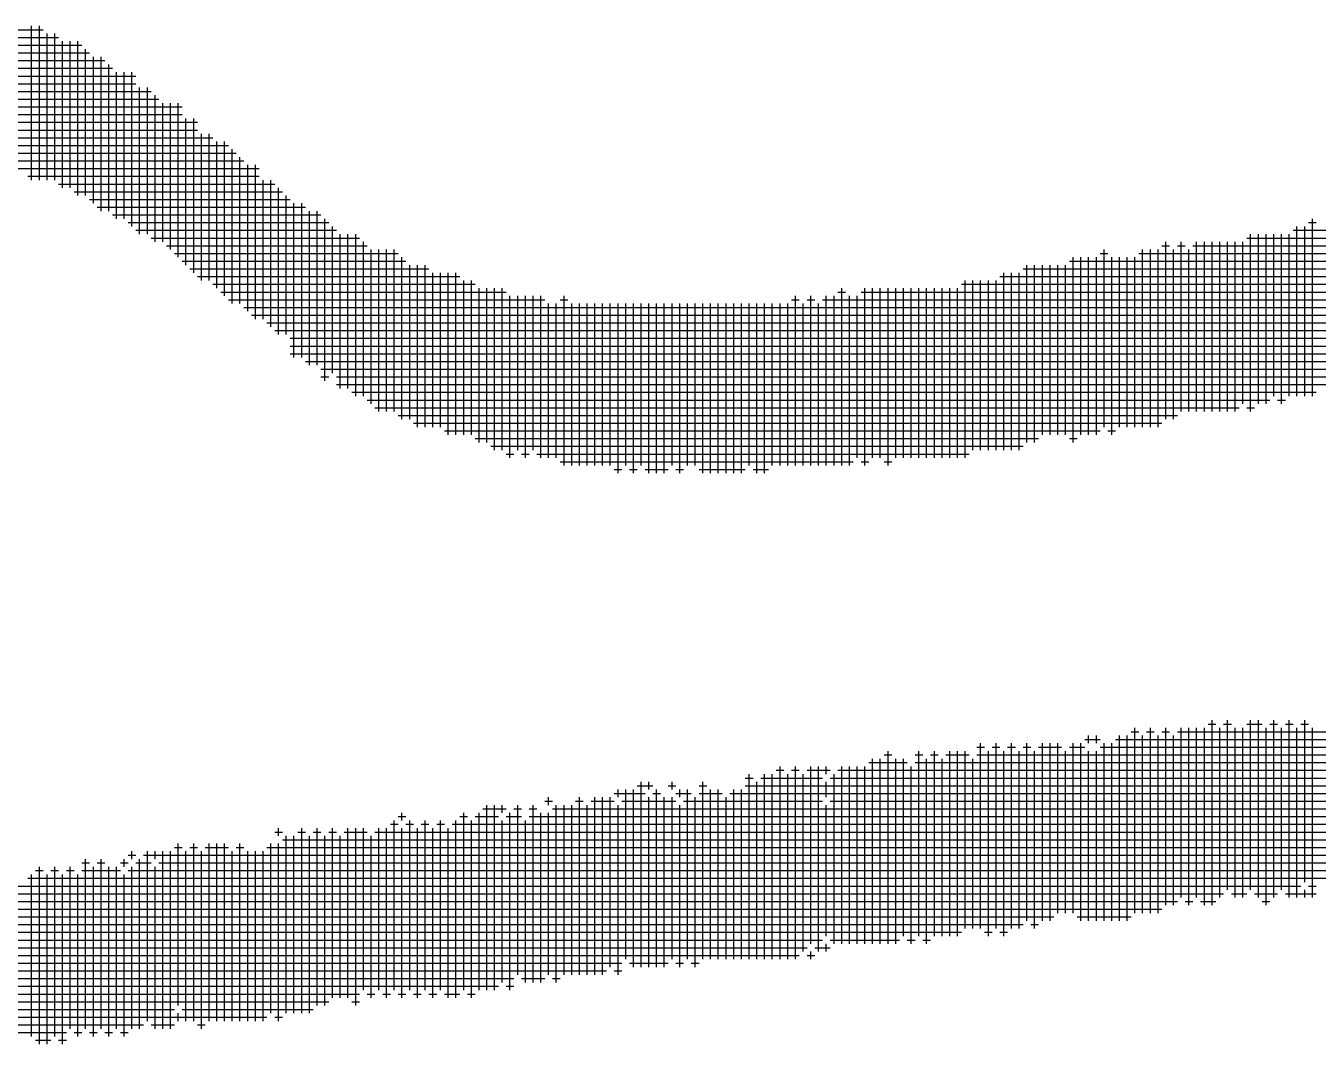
# Model space of a CAD drawing. Header units: feet. Extents: x 0 to 84100, y 0 to 59400.
# Drawn here: x 53546.1 to 53704.4, y 2838.8 to 2963.6 of the extents above; entities that cross this region are included whole.
import ezdxf

# ---------------------------------------------------------------- set-up
doc = ezdxf.new("R2010")
doc.units = ezdxf.units.FT
doc.header["$LTSCALE"] = 550
doc.header["$MEASUREMENT"] = 0
doc.layers.add('CX-MISC', color=2, linetype='CONTINUOUS')

# ---------------------------------------------------------------- blocks, each defined once
blk = doc.blocks.new('CXGLOGO-싸인3')
at = {"layer": 'CX-MISC'}
for p, q in [((350.357, 148.477, 1090.783), (365.477, 148.477, 1090.783)), ((352.037, 148.897, 1090.783), (364.637, 148.897, 1090.783)), ((364.007, 140.707, 1090.783), (364.007, 149.107, 1090.783)), ((364.427, 140.707, 1090.783), (364.427, 149.107, 1090.783)), ((364.847, 140.707, 1090.783), (364.847, 148.687, 1090.783)), ((365.267, 140.707, 1090.783), (365.267, 148.687, 1090.783)), ((349.517, 148.057, 1090.783), (366.737, 148.057, 1090.783)), ((365.687, 140.287, 1090.783), (365.687, 148.267, 1090.783)), ((366.107, 140.287, 1090.783), (366.107, 148.267, 1090.783)), ((366.527, 139.867, 1090.783), (366.527, 148.267, 1090.783)), ((366.947, 139.867, 1090.783), (366.947, 147.847, 1090.783)), ((347.417, 147.217, 1090.783), (367.997, 147.217, 1090.783)), ((348.257, 147.637, 1090.783), (367.157, 147.637, 1090.783)), ((367.367, 139.447, 1090.783), (367.367, 147.427, 1090.783)), ((367.787, 139.027, 1090.783), (367.787, 147.427, 1090.783)), ((345.737, 146.377, 1090.783), (369.677, 146.377, 1090.783)), ((346.997, 146.797, 1090.783), (368.417, 146.797, 1090.783)), ((368.207, 139.027, 1090.783), (368.207, 147.007, 1090.783)), ((368.627, 138.607, 1090.783), (368.627, 146.587, 1090.783)), ((369.047, 138.607, 1090.783), (369.047, 146.587, 1090.783)), ((369.467, 138.187, 1090.783), (369.467, 146.587, 1090.783)), ((345.317, 145.957, 1090.783), (369.677, 145.957, 1090.783)), ((369.887, 137.767, 1090.783), (369.887, 145.747, 1090.783)), ((370.307, 137.767, 1090.783), (370.307, 145.747, 1090.783)), ((344.057, 145.117, 1090.783), (370.937, 145.117, 1090.783)), ((344.897, 145.537, 1090.783), (370.517, 145.537, 1090.783)), ((370.727, 137.347, 1090.783), (370.727, 145.327, 1090.783)), ((342.377, 144.277, 1090.783), (372.197, 144.277, 1090.783)), ((343.217, 144.697, 1090.783), (372.197, 144.697, 1090.783)), ((371.147, 137.347, 1090.783), (371.147, 144.907, 1090.783)), ((371.567, 136.927, 1090.783), (371.567, 144.907, 1090.783)), ((371.987, 136.507, 1090.783), (371.987, 144.907, 1090.783)), ((341.537, 143.857, 1090.783), (373.037, 143.857, 1090.783)), ((372.407, 136.087, 1090.783), (372.407, 144.067, 1090.783)), ((372.827, 135.667, 1090.783), (372.827, 144.067, 1090.783)), ((339.437, 143.017, 1090.783), (373.877, 143.017, 1090.783)), ((340.277, 143.437, 1090.783), (373.037, 143.437, 1090.783)), ((373.247, 135.247, 1090.783), (373.247, 143.227, 1090.783)), ((373.667, 135.247, 1090.783), (373.667, 143.227, 1090.783)), ((338.177, 142.177, 1090.783), (375.137, 142.177, 1090.783)), ((339.017, 142.597, 1090.783), (374.717, 142.597, 1090.783)), ((374.087, 134.827, 1090.783), (374.087, 142.807, 1090.783)), ((374.507, 134.407, 1090.783), (374.507, 142.807, 1090.783)), ((374.927, 133.987, 1090.783), (374.927, 142.387, 1090.783)), ((337.337, 141.757, 1090.783), (375.557, 141.757, 1090.783)), ((375.347, 133.987, 1090.783), (375.347, 141.967, 1090.783)), ((375.767, 133.567, 1090.783), (375.767, 141.547, 1090.783)), ((376.187, 133.147, 1090.783), (376.187, 141.547, 1090.783)), ((362.957, 141.337, 1090.783), (376.397, 141.337, 1090.783)), ((363.797, 140.917, 1090.783), (376.397, 140.917, 1090.783)), ((376.607, 133.147, 1090.783), (376.607, 140.707, 1090.783)), ((377.027, 132.727, 1090.783), (377.027, 140.707, 1090.783)), ((365.477, 140.497, 1090.783), (377.237, 140.497, 1090.783)), ((366.317, 140.077, 1090.783), (377.657, 140.077, 1090.783)), ((377.447, 132.307, 1090.783), (377.447, 140.287, 1090.783)), ((367.157, 139.657, 1090.783), (378.077, 139.657, 1090.783)), ((377.867, 132.307, 1090.783), (377.867, 139.867, 1090.783)), ((378.287, 131.047, 1090.783), (378.287, 139.447, 1090.783)), ((378.707, 131.047, 1090.783), (378.707, 139.447, 1090.783)), ((367.577, 139.237, 1090.783), (378.917, 139.237, 1090.783)), ((368.417, 138.817, 1090.783), (379.757, 138.817, 1090.783)), ((379.127, 130.627, 1090.783), (379.127, 139.027, 1090.783)), ((379.547, 130.627, 1090.783), (379.547, 139.027, 1090.783)), ((379.967, 129.787, 1090.783), (379.967, 138.607, 1090.783)), ((433.727, 128.947, 1090.783), (433.727, 138.607, 1090.783)), ((369.257, 138.397, 1090.783), (380.177, 138.397, 1090.783)), ((369.677, 137.977, 1090.783), (380.597, 137.977, 1090.783)), ((380.387, 130.207, 1090.783), (380.387, 138.187, 1090.783)), ((432.677, 137.977, 1090.783), (475.937, 137.977, 1090.783)), ((432.887, 128.947, 1090.783), (432.887, 138.187, 1090.783)), ((433.307, 128.947, 1090.783), (433.307, 138.187, 1090.783)), ((433.517, 138.397, 1090.783), (433.937, 138.397, 1090.783)), ((370.517, 137.557, 1090.783), (381.857, 137.557, 1090.783)), ((380.807, 129.367, 1090.783), (380.807, 137.767, 1090.783)), ((381.227, 129.367, 1090.783), (381.227, 137.767, 1090.783)), ((381.647, 128.947, 1090.783), (381.647, 137.767, 1090.783)), ((382.067, 128.947, 1090.783), (382.067, 137.347, 1090.783)), ((425.747, 127.687, 1090.783), (425.747, 137.347, 1090.783)), ((426.587, 128.107, 1090.783), (426.587, 137.347, 1090.783)), ((427.427, 128.107, 1090.783), (427.427, 137.347, 1090.783)), ((427.847, 128.107, 1090.783), (427.847, 137.347, 1090.783)), ((428.267, 128.107, 1090.783), (428.267, 137.347, 1090.783)), ((428.687, 128.107, 1090.783), (428.687, 137.347, 1090.783)), ((429.107, 128.107, 1090.783), (429.107, 137.347, 1090.783)), ((429.527, 128.107, 1090.783), (429.527, 137.347, 1090.783)), ((429.947, 128.527, 1090.783), (429.947, 137.347, 1090.783)), ((430.157, 137.557, 1090.783), (474.257, 137.557, 1090.783)), ((430.367, 128.107, 1090.783), (430.367, 137.767, 1090.783)), ((430.787, 128.527, 1090.783), (430.787, 137.767, 1090.783)), ((431.207, 128.527, 1090.783), (431.207, 137.767, 1090.783)), ((431.627, 128.947, 1090.783), (431.627, 137.767, 1090.783)), ((432.047, 128.527, 1090.783), (432.047, 137.767, 1090.783)), ((432.467, 128.947, 1090.783), (432.467, 137.767, 1090.783)), ((371.357, 137.137, 1090.783), (382.277, 137.137, 1090.783)), ((371.777, 136.717, 1090.783), (383.957, 136.717, 1090.783)), ((382.487, 128.527, 1090.783), (382.487, 136.927, 1090.783)), ((382.907, 128.107, 1090.783), (382.907, 136.927, 1090.783)), ((383.327, 128.107, 1090.783), (383.327, 136.927, 1090.783)), ((383.747, 128.107, 1090.783), (383.747, 136.927, 1090.783)), ((384.167, 127.687, 1090.783), (384.167, 136.507, 1090.783)), ((420.707, 126.427, 1090.783), (420.707, 136.507, 1090.783)), ((421.127, 126.847, 1090.783), (421.127, 136.507, 1090.783)), ((421.547, 126.847, 1090.783), (421.547, 136.507, 1090.783)), ((421.967, 126.847, 1090.783), (421.967, 136.507, 1090.783)), ((422.177, 136.717, 1090.783), (422.597, 136.717, 1090.783)), ((422.387, 127.267, 1090.783), (422.387, 136.927, 1090.783)), ((422.807, 126.847, 1090.783), (422.807, 136.507, 1090.783)), ((423.227, 127.267, 1090.783), (423.227, 136.507, 1090.783)), ((423.647, 127.267, 1090.783), (423.647, 136.507, 1090.783)), ((424.067, 127.267, 1090.783), (424.067, 136.507, 1090.783)), ((424.277, 136.717, 1090.783), (471.737, 136.717, 1090.783)), ((424.487, 127.267, 1090.783), (424.487, 136.927, 1090.783)), ((424.907, 127.267, 1090.783), (424.907, 136.927, 1090.783)), ((425.327, 127.267, 1090.783), (425.327, 136.927, 1090.783)), ((425.537, 137.137, 1090.783), (425.957, 137.137, 1090.783)), ((426.167, 127.687, 1090.783), (426.167, 136.927, 1090.783)), ((426.377, 137.137, 1090.783), (426.797, 137.137, 1090.783)), ((427.007, 128.107, 1090.783), (427.007, 136.927, 1090.783)), ((427.217, 137.137, 1090.783), (472.577, 137.137, 1090.783)), ((372.197, 136.297, 1090.783), (384.377, 136.297, 1090.783)), ((372.617, 135.877, 1090.783), (385.637, 135.877, 1090.783)), ((384.587, 127.687, 1090.783), (384.587, 136.087, 1090.783)), ((385.007, 127.267, 1090.783), (385.007, 136.087, 1090.783)), ((385.427, 127.267, 1090.783), (385.427, 136.087, 1090.783)), ((417.977, 135.877, 1090.783), (466.277, 135.877, 1090.783)), ((418.187, 126.427, 1090.783), (418.187, 136.087, 1090.783)), ((418.607, 126.427, 1090.783), (418.607, 136.087, 1090.783)), ((419.027, 126.847, 1090.783), (419.027, 136.087, 1090.783)), ((419.447, 126.847, 1090.783), (419.447, 136.087, 1090.783)), ((419.867, 126.847, 1090.783), (419.867, 136.087, 1090.783)), ((420.287, 126.847, 1090.783), (420.287, 136.087, 1090.783)), ((420.497, 136.297, 1090.783), (466.697, 136.297, 1090.783)), ((373.037, 135.457, 1090.783), (387.317, 135.457, 1090.783)), ((385.847, 127.267, 1090.783), (385.847, 135.667, 1090.783)), ((386.267, 127.267, 1090.783), (386.267, 135.667, 1090.783)), ((386.687, 126.847, 1090.783), (386.687, 135.667, 1090.783)), ((387.107, 126.847, 1090.783), (387.107, 135.667, 1090.783)), ((387.527, 126.847, 1090.783), (387.527, 135.247, 1090.783)), ((387.947, 126.847, 1090.783), (387.947, 135.247, 1090.783)), ((414.827, 125.587, 1090.783), (414.827, 135.247, 1090.783)), ((415.247, 126.007, 1090.783), (415.247, 135.247, 1090.783)), ((415.667, 126.007, 1090.783), (415.667, 135.247, 1090.783)), ((416.087, 126.007, 1090.783), (416.087, 135.247, 1090.783)), ((416.507, 126.007, 1090.783), (416.507, 135.247, 1090.783)), ((416.717, 135.457, 1090.783), (462.917, 135.457, 1090.783)), ((416.927, 126.007, 1090.783), (416.927, 135.667, 1090.783)), ((417.347, 126.007, 1090.783), (417.347, 135.667, 1090.783)), ((417.767, 126.007, 1090.783), (417.767, 135.667, 1090.783)), ((373.877, 135.037, 1090.783), (388.157, 135.037, 1090.783)), ((374.297, 134.617, 1090.783), (389.837, 134.617, 1090.783)), ((388.367, 126.427, 1090.783), (388.367, 134.827, 1090.783)), ((388.787, 126.427, 1090.783), (388.787, 134.827, 1090.783)), ((389.207, 126.007, 1090.783), (389.207, 134.827, 1090.783)), ((389.627, 126.007, 1090.783), (389.627, 134.827, 1090.783)), ((390.047, 125.587, 1090.783), (390.047, 134.407, 1090.783)), ((390.467, 126.007, 1090.783), (390.467, 134.407, 1090.783)), ((390.887, 125.587, 1090.783), (390.887, 134.407, 1090.783)), ((391.307, 126.007, 1090.783), (391.307, 134.407, 1090.783)), ((391.727, 125.587, 1090.783), (391.727, 134.407, 1090.783)), ((392.987, 125.167, 1090.783), (392.987, 134.407, 1090.783)), ((405.587, 125.167, 1090.783), (405.587, 134.407, 1090.783)), ((406.427, 125.167, 1090.783), (406.427, 134.407, 1090.783)), ((407.267, 125.167, 1090.783), (407.267, 134.407, 1090.783)), ((407.687, 125.167, 1090.783), (407.687, 134.407, 1090.783)), ((407.897, 134.617, 1090.783), (408.317, 134.617, 1090.783)), ((408.107, 125.167, 1090.783), (408.107, 134.827, 1090.783)), ((408.527, 125.167, 1090.783), (408.527, 134.407, 1090.783)), ((408.947, 125.587, 1090.783), (408.947, 134.407, 1090.783)), ((409.157, 134.617, 1090.783), (461.657, 134.617, 1090.783)), ((409.367, 125.167, 1090.783), (409.367, 134.827, 1090.783)), ((409.787, 125.587, 1090.783), (409.787, 134.827, 1090.783)), ((410.207, 125.587, 1090.783), (410.207, 134.827, 1090.783)), ((410.627, 125.167, 1090.783), (410.627, 134.827, 1090.783)), ((411.047, 125.587, 1090.783), (411.047, 134.827, 1090.783)), ((411.467, 125.587, 1090.783), (411.467, 134.827, 1090.783)), ((411.887, 125.587, 1090.783), (411.887, 134.827, 1090.783)), ((412.307, 125.587, 1090.783), (412.307, 134.827, 1090.783)), ((412.727, 125.587, 1090.783), (412.727, 134.827, 1090.783)), ((413.147, 125.587, 1090.783), (413.147, 134.827, 1090.783)), ((413.567, 125.587, 1090.783), (413.567, 134.827, 1090.783)), ((413.987, 125.587, 1090.783), (413.987, 134.827, 1090.783)), ((414.407, 125.587, 1090.783), (414.407, 134.827, 1090.783)), ((414.617, 135.037, 1090.783), (462.497, 135.037, 1090.783)), ((374.717, 134.197, 1090.783), (391.937, 134.197, 1090.783)), ((375.557, 133.777, 1090.783), (458.297, 133.777, 1090.783)), ((392.147, 125.587, 1090.783), (392.147, 133.987, 1090.783)), ((392.567, 125.587, 1090.783), (392.567, 133.987, 1090.783)), ((392.777, 134.197, 1090.783), (393.197, 134.197, 1090.783)), ((393.407, 125.167, 1090.783), (393.407, 133.987, 1090.783)), ((393.827, 125.167, 1090.783), (393.827, 133.987, 1090.783)), ((394.247, 125.167, 1090.783), (394.247, 133.987, 1090.783)), ((394.667, 125.167, 1090.783), (394.667, 133.987, 1090.783)), ((395.087, 125.167, 1090.783), (395.087, 133.987, 1090.783)), ((395.507, 125.167, 1090.783), (395.507, 133.987, 1090.783)), ((395.927, 124.747, 1090.783), (395.927, 133.987, 1090.783)), ((396.347, 125.167, 1090.783), (396.347, 133.987, 1090.783)), ((396.767, 124.747, 1090.783), (396.767, 133.987, 1090.783)), ((397.187, 125.167, 1090.783), (397.187, 133.987, 1090.783)), ((397.607, 124.747, 1090.783), (397.607, 133.987, 1090.783)), ((398.027, 124.747, 1090.783), (398.027, 133.987, 1090.783)), ((398.447, 124.747, 1090.783), (398.447, 133.987, 1090.783)), ((398.867, 125.167, 1090.783), (398.867, 133.987, 1090.783)), ((399.287, 124.747, 1090.783), (399.287, 133.987, 1090.783)), ((399.707, 125.167, 1090.783), (399.707, 133.987, 1090.783)), ((400.127, 125.167, 1090.783), (400.127, 133.987, 1090.783)), ((400.547, 124.747, 1090.783), (400.547, 133.987, 1090.783)), ((400.967, 124.747, 1090.783), (400.967, 133.987, 1090.783)), ((401.387, 124.747, 1090.783), (401.387, 133.987, 1090.783)), ((401.807, 124.747, 1090.783), (401.807, 133.987, 1090.783)), ((402.227, 124.747, 1090.783), (402.227, 133.987, 1090.783)), ((402.647, 124.747, 1090.783), (402.647, 133.987, 1090.783)), ((403.067, 125.167, 1090.783), (403.067, 133.987, 1090.783)), ((403.487, 124.747, 1090.783), (403.487, 133.987, 1090.783)), ((403.907, 124.747, 1090.783), (403.907, 133.987, 1090.783)), ((404.327, 125.167, 1090.783), (404.327, 133.987, 1090.783)), ((404.747, 125.167, 1090.783), (404.747, 133.987, 1090.783)), ((405.167, 125.167, 1090.783), (405.167, 133.987, 1090.783)), ((405.377, 134.197, 1090.783), (405.797, 134.197, 1090.783)), ((406.007, 125.167, 1090.783), (406.007, 133.987, 1090.783)), ((406.217, 134.197, 1090.783), (406.637, 134.197, 1090.783)), ((406.847, 125.167, 1090.783), (406.847, 133.987, 1090.783)), ((407.057, 134.197, 1090.783), (460.397, 134.197, 1090.783)), ((375.977, 133.357, 1090.783), (456.197, 133.357, 1090.783)), ((376.817, 132.937, 1090.783), (454.097, 132.937, 1090.783)), ((377.237, 132.517, 1090.783), (451.577, 132.517, 1090.783)), ((378.077, 132.097, 1090.783), (449.897, 132.097, 1090.783)), ((378.077, 131.677, 1090.783), (448.217, 131.677, 1090.783)), ((378.077, 131.257, 1090.783), (445.697, 131.257, 1090.783)), ((378.917, 130.837, 1090.783), (444.437, 130.837, 1090.783)), ((379.757, 130.417, 1090.783), (441.917, 130.417, 1090.783)), ((379.757, 129.997, 1090.783), (380.177, 129.997, 1090.783)), ((380.597, 129.997, 1090.783), (438.557, 129.997, 1090.783)), ((380.597, 129.577, 1090.783), (436.037, 129.577, 1090.783)), ((381.437, 129.157, 1090.783), (433.937, 129.157, 1090.783)), ((382.277, 128.737, 1090.783), (431.417, 128.737, 1090.783)), ((382.697, 128.317, 1090.783), (429.737, 128.317, 1090.783)), ((430.157, 128.317, 1090.783), (430.577, 128.317, 1090.783)), ((431.837, 128.737, 1090.783), (432.257, 128.737, 1090.783)), ((383.957, 127.897, 1090.783), (426.377, 127.897, 1090.783)), ((384.797, 127.477, 1090.783), (425.537, 127.477, 1090.783)), ((386.477, 127.057, 1090.783), (422.177, 127.057, 1090.783)), ((388.157, 126.637, 1090.783), (418.817, 126.637, 1090.783)), ((420.497, 126.637, 1090.783), (420.917, 126.637, 1090.783)), ((422.597, 127.057, 1090.783), (423.017, 127.057, 1090.783)), ((388.997, 126.217, 1090.783), (417.977, 126.217, 1090.783)), ((389.837, 125.797, 1090.783), (390.257, 125.797, 1090.783)), ((390.677, 125.797, 1090.783), (391.097, 125.797, 1090.783)), ((391.517, 125.797, 1090.783), (415.037, 125.797, 1090.783)), ((392.777, 125.377, 1090.783), (408.737, 125.377, 1090.783)), ((409.157, 125.377, 1090.783), (409.577, 125.377, 1090.783)), ((410.417, 125.377, 1090.783), (410.837, 125.377, 1090.783)), ((395.717, 124.957, 1090.783), (396.137, 124.957, 1090.783)), ((396.557, 124.957, 1090.783), (396.977, 124.957, 1090.783)), ((397.397, 124.957, 1090.783), (398.657, 124.957, 1090.783)), ((399.077, 124.957, 1090.783), (399.497, 124.957, 1090.783)), ((400.337, 124.957, 1090.783), (402.857, 124.957, 1090.783)), ((403.277, 124.957, 1090.783), (404.117, 124.957, 1090.783)), ((428.267, 101.227, 1090.783), (428.267, 111.307, 1090.783)), ((429.107, 102.067, 1090.783), (429.107, 111.307, 1090.783)), ((430.367, 102.067, 1090.783), (430.367, 111.307, 1090.783)), ((430.787, 101.647, 1090.783), (430.787, 111.307, 1090.783)), ((431.627, 101.647, 1090.783), (431.627, 111.307, 1090.783)), ((432.467, 101.647, 1090.783), (432.467, 111.307, 1090.783)), ((433.307, 102.487, 1090.783), (433.307, 111.307, 1090.783)), ((421.547, 110.047, 1090.783), (421.547, 110.467, 1090.783)), ((421.967, 110.047, 1090.783), (421.967, 110.467, 1090.783)), ((423.227, 100.387, 1090.783), (423.227, 110.467, 1090.783)), ((423.647, 100.387, 1090.783), (423.647, 110.467, 1090.783)), ((423.857, 110.677, 1090.783), (424.277, 110.677, 1090.783)), ((424.067, 100.807, 1090.783), (424.067, 110.887, 1090.783)), ((424.487, 100.807, 1090.783), (424.487, 110.467, 1090.783)), ((424.697, 110.677, 1090.783), (425.117, 110.677, 1090.783)), ((424.907, 100.807, 1090.783), (424.907, 110.887, 1090.783)), ((425.327, 100.807, 1090.783), (425.327, 110.467, 1090.783)), ((425.537, 110.677, 1090.783), (425.957, 110.677, 1090.783)), ((425.747, 101.227, 1090.783), (425.747, 110.887, 1090.783)), ((426.167, 101.227, 1090.783), (426.167, 110.467, 1090.783)), ((426.377, 110.677, 1090.783), (541.037, 110.677, 1090.783)), ((426.587, 101.647, 1090.783), (426.587, 110.887, 1090.783)), ((427.007, 101.227, 1090.783), (427.007, 110.887, 1090.783)), ((427.427, 101.647, 1090.783), (427.427, 110.887, 1090.783)), ((427.847, 101.227, 1090.783), (427.847, 110.887, 1090.783)), ((428.057, 111.097, 1090.783), (428.477, 111.097, 1090.783)), ((428.687, 101.647, 1090.783), (428.687, 110.887, 1090.783)), ((428.897, 111.097, 1090.783), (429.317, 111.097, 1090.783)), ((429.527, 101.647, 1090.783), (429.527, 110.887, 1090.783)), ((429.947, 101.647, 1090.783), (429.947, 110.887, 1090.783)), ((430.157, 111.097, 1090.783), (430.997, 111.097, 1090.783)), ((431.207, 101.227, 1090.783), (431.207, 110.887, 1090.783)), ((431.417, 111.097, 1090.783), (431.837, 111.097, 1090.783)), ((432.047, 102.067, 1090.783), (432.047, 110.887, 1090.783)), ((432.257, 111.097, 1090.783), (432.677, 111.097, 1090.783)), ((432.887, 101.647, 1090.783), (432.887, 110.887, 1090.783)), ((433.097, 111.097, 1090.783), (433.517, 111.097, 1090.783)), ((433.727, 101.647, 1090.783), (433.727, 110.887, 1090.783)), ((415.457, 109.837, 1090.783), (415.877, 109.837, 1090.783)), ((415.667, 99.967, 1090.783), (415.667, 110.047, 1090.783)), ((416.297, 109.837, 1090.783), (416.717, 109.837, 1090.783)), ((416.507, 99.967, 1090.783), (416.507, 110.047, 1090.783)), ((417.137, 109.837, 1090.783), (417.557, 109.837, 1090.783)), ((417.347, 99.967, 1090.783), (417.347, 110.047, 1090.783)), ((417.977, 109.837, 1090.783), (418.397, 109.837, 1090.783)), ((418.187, 100.387, 1090.783), (418.187, 110.047, 1090.783)), ((418.817, 109.837, 1090.783), (420.077, 109.837, 1090.783)), ((419.027, 100.387, 1090.783), (419.027, 110.047, 1090.783)), ((419.447, 100.387, 1090.783), (419.447, 110.047, 1090.783)), ((419.867, 100.807, 1090.783), (419.867, 110.047, 1090.783)), ((420.497, 109.837, 1090.783), (421.337, 109.837, 1090.783)), ((420.707, 100.807, 1090.783), (420.707, 110.047, 1090.783)), ((421.127, 100.387, 1090.783), (421.127, 110.047, 1090.783)), ((421.337, 110.257, 1090.783), (422.177, 110.257, 1090.783)), ((422.177, 109.837, 1090.783), (545.237, 109.837, 1090.783)), ((422.387, 100.387, 1090.783), (422.387, 110.047, 1090.783)), ((422.807, 100.387, 1090.783), (422.807, 110.047, 1090.783)), ((423.017, 110.257, 1090.783), (543.557, 110.257, 1090.783)), ((409.787, 99.127, 1090.783), (409.787, 109.207, 1090.783)), ((410.207, 99.127, 1090.783), (410.207, 109.207, 1090.783)), ((410.417, 109.417, 1090.783), (410.837, 109.417, 1090.783)), ((410.627, 99.127, 1090.783), (410.627, 109.627, 1090.783)), ((411.047, 99.127, 1090.783), (411.047, 109.207, 1090.783)), ((411.467, 99.547, 1090.783), (411.467, 109.207, 1090.783)), ((412.097, 109.417, 1090.783), (412.517, 109.417, 1090.783)), ((412.307, 99.547, 1090.783), (412.307, 109.627, 1090.783)), ((412.727, 99.127, 1090.783), (412.727, 109.207, 1090.783)), ((412.937, 109.417, 1090.783), (413.357, 109.417, 1090.783)), ((413.147, 99.547, 1090.783), (413.147, 109.627, 1090.783)), ((413.567, 99.547, 1090.783), (413.567, 109.207, 1090.783)), ((413.777, 109.417, 1090.783), (415.037, 109.417, 1090.783)), ((413.987, 99.547, 1090.783), (413.987, 109.627, 1090.783)), ((414.407, 99.547, 1090.783), (414.407, 109.627, 1090.783)), ((414.827, 99.967, 1090.783), (414.827, 109.627, 1090.783)), ((415.247, 99.967, 1090.783), (415.247, 109.207, 1090.783)), ((415.457, 109.417, 1090.783), (548.597, 109.417, 1090.783)), ((416.087, 99.547, 1090.783), (416.087, 109.627, 1090.783)), ((416.927, 99.547, 1090.783), (416.927, 109.627, 1090.783)), ((417.767, 99.967, 1090.783), (417.767, 109.627, 1090.783)), ((418.607, 99.967, 1090.783), (418.607, 109.627, 1090.783)), ((420.287, 100.807, 1090.783), (420.287, 109.627, 1090.783)), ((421.547, 100.387, 1090.783), (421.547, 109.627, 1090.783)), ((421.967, 100.387, 1090.783), (421.967, 109.627, 1090.783)), ((403.067, 98.287, 1090.783), (403.067, 108.367, 1090.783)), ((403.907, 98.287, 1090.783), (403.907, 108.367, 1090.783)), ((404.327, 98.287, 1090.783), (404.327, 108.367, 1090.783)), ((404.537, 108.577, 1090.783), (404.957, 108.577, 1090.783)), ((404.747, 98.287, 1090.783), (404.747, 108.787, 1090.783)), ((405.167, 98.287, 1090.783), (405.167, 108.367, 1090.783)), ((405.377, 108.577, 1090.783), (405.797, 108.577, 1090.783)), ((405.587, 98.287, 1090.783), (405.587, 108.787, 1090.783)), ((406.007, 98.707, 1090.783), (406.007, 108.367, 1090.783)), ((406.217, 108.577, 1090.783), (407.477, 108.577, 1090.783)), ((406.427, 99.127, 1090.783), (406.427, 108.787, 1090.783)), ((406.847, 98.707, 1090.783), (406.847, 108.787, 1090.783)), ((407.267, 108.367, 1090.783), (407.267, 108.787, 1090.783)), ((407.687, 99.127, 1090.783), (407.687, 108.367, 1090.783)), ((407.897, 108.577, 1090.783), (551.537, 108.577, 1090.783)), ((408.107, 99.127, 1090.783), (408.107, 108.787, 1090.783)), ((408.527, 99.127, 1090.783), (408.527, 108.787, 1090.783)), ((408.947, 99.127, 1090.783), (408.947, 108.787, 1090.783)), ((409.367, 99.127, 1090.783), (409.367, 108.787, 1090.783)), ((409.577, 108.997, 1090.783), (411.677, 108.997, 1090.783)), ((411.887, 99.127, 1090.783), (411.887, 108.787, 1090.783)), ((412.097, 108.997, 1090.783), (550.277, 108.997, 1090.783)), ((396.977, 107.737, 1090.783), (397.817, 107.737, 1090.783)), ((397.187, 97.867, 1090.783), (397.187, 107.947, 1090.783)), ((397.607, 107.527, 1090.783), (397.607, 107.947, 1090.783)), ((398.657, 107.737, 1090.783), (399.077, 107.737, 1090.783)), ((398.867, 107.527, 1090.783), (398.867, 107.947, 1090.783)), ((400.337, 107.737, 1090.783), (400.757, 107.737, 1090.783)), ((400.547, 98.287, 1090.783), (400.547, 107.947, 1090.783)), ((402.857, 108.157, 1090.783), (403.277, 108.157, 1090.783)), ((402.857, 107.737, 1090.783), (554.477, 107.737, 1090.783)), ((403.487, 98.287, 1090.783), (403.487, 107.947, 1090.783)), ((403.697, 108.157, 1090.783), (407.057, 108.157, 1090.783)), ((407.267, 107.107, 1090.783), (407.267, 107.947, 1090.783)), ((407.477, 108.157, 1090.783), (553.637, 108.157, 1090.783)), ((392.147, 106.687, 1090.783), (392.147, 107.107, 1090.783)), ((393.827, 97.447, 1090.783), (393.827, 107.107, 1090.783)), ((394.667, 97.447, 1090.783), (394.667, 107.107, 1090.783)), ((395.087, 97.447, 1090.783), (395.087, 107.107, 1090.783)), ((395.507, 97.867, 1090.783), (395.507, 107.107, 1090.783)), ((395.717, 107.317, 1090.783), (397.397, 107.317, 1090.783)), ((395.927, 107.107, 1090.783), (395.927, 107.527, 1090.783)), ((396.347, 98.287, 1090.783), (396.347, 107.527, 1090.783)), ((396.767, 97.867, 1090.783), (396.767, 107.527, 1090.783)), ((397.607, 97.867, 1090.783), (397.607, 107.107, 1090.783)), ((397.817, 107.317, 1090.783), (398.237, 107.317, 1090.783)), ((398.027, 97.867, 1090.783), (398.027, 107.527, 1090.783)), ((398.447, 97.867, 1090.783), (398.447, 107.107, 1090.783)), ((398.867, 98.287, 1090.783), (398.867, 107.107, 1090.783)), ((399.077, 107.317, 1090.783), (399.917, 107.317, 1090.783)), ((399.287, 107.107, 1090.783), (399.287, 107.527, 1090.783)), ((399.707, 98.287, 1090.783), (399.707, 107.527, 1090.783)), ((400.127, 97.867, 1090.783), (400.127, 107.107, 1090.783)), ((400.337, 107.317, 1090.783), (401.597, 107.317, 1090.783)), ((400.967, 98.287, 1090.783), (400.967, 107.527, 1090.783)), ((401.387, 98.287, 1090.783), (401.387, 107.527, 1090.783)), ((401.807, 98.287, 1090.783), (401.807, 107.107, 1090.783)), ((402.017, 107.317, 1090.783), (556.157, 107.317, 1090.783)), ((402.227, 98.287, 1090.783), (402.227, 107.527, 1090.783)), ((402.647, 98.287, 1090.783), (402.647, 107.527, 1090.783)), ((384.167, 105.847, 1090.783), (384.167, 106.267, 1090.783)), ((387.527, 96.607, 1090.783), (387.527, 106.267, 1090.783)), ((388.367, 96.607, 1090.783), (388.367, 106.267, 1090.783)), ((388.577, 106.477, 1090.783), (389.837, 106.477, 1090.783)), ((388.787, 96.607, 1090.783), (388.787, 106.687, 1090.783)), ((389.207, 96.607, 1090.783), (389.207, 106.687, 1090.783)), ((389.627, 106.267, 1090.783), (389.627, 106.687, 1090.783)), ((390.047, 96.607, 1090.783), (390.047, 106.267, 1090.783)), ((390.257, 106.477, 1090.783), (390.677, 106.477, 1090.783)), ((390.467, 97.447, 1090.783), (390.467, 106.687, 1090.783)), ((391.097, 106.477, 1090.783), (391.517, 106.477, 1090.783)), ((391.307, 97.027, 1090.783), (391.307, 106.687, 1090.783)), ((391.727, 97.027, 1090.783), (391.727, 106.267, 1090.783)), ((391.937, 106.897, 1090.783), (392.357, 106.897, 1090.783)), ((392.147, 97.447, 1090.783), (392.147, 106.267, 1090.783)), ((392.357, 106.477, 1090.783), (558.677, 106.477, 1090.783)), ((392.567, 97.027, 1090.783), (392.567, 106.687, 1090.783)), ((392.987, 97.447, 1090.783), (392.987, 106.687, 1090.783)), ((393.407, 97.447, 1090.783), (393.407, 106.687, 1090.783)), ((393.617, 106.897, 1090.783), (394.037, 106.897, 1090.783)), ((394.247, 97.447, 1090.783), (394.247, 106.687, 1090.783)), ((394.457, 106.897, 1090.783), (395.717, 106.897, 1090.783)), ((395.927, 97.447, 1090.783), (395.927, 106.687, 1090.783)), ((396.137, 106.897, 1090.783), (399.077, 106.897, 1090.783)), ((399.287, 97.867, 1090.783), (399.287, 106.687, 1090.783)), ((399.497, 106.897, 1090.783), (407.057, 106.897, 1090.783)), ((407.267, 99.547, 1090.783), (407.267, 106.687, 1090.783)), ((407.477, 106.897, 1090.783), (557.417, 106.897, 1090.783)), ((383.537, 105.637, 1090.783), (383.957, 105.637, 1090.783)), ((383.747, 96.607, 1090.783), (383.747, 105.847, 1090.783)), ((383.957, 106.057, 1090.783), (384.377, 106.057, 1090.783)), ((384.377, 105.637, 1090.783), (384.797, 105.637, 1090.783)), ((384.587, 96.607, 1090.783), (384.587, 105.847, 1090.783)), ((385.217, 105.637, 1090.783), (385.637, 105.637, 1090.783)), ((385.427, 96.607, 1090.783), (385.427, 105.847, 1090.783)), ((386.057, 105.637, 1090.783), (386.477, 105.637, 1090.783)), ((386.267, 96.607, 1090.783), (386.267, 105.847, 1090.783)), ((386.897, 105.637, 1090.783), (560.357, 105.637, 1090.783)), ((387.107, 96.187, 1090.783), (387.107, 105.847, 1090.783)), ((387.317, 106.057, 1090.783), (387.737, 106.057, 1090.783)), ((387.947, 96.187, 1090.783), (387.947, 105.847, 1090.783)), ((388.157, 106.057, 1090.783), (389.417, 106.057, 1090.783)), ((389.627, 97.027, 1090.783), (389.627, 105.847, 1090.783)), ((389.837, 106.057, 1090.783), (390.677, 106.057, 1090.783)), ((390.887, 97.027, 1090.783), (390.887, 105.847, 1090.783)), ((391.097, 106.057, 1090.783), (559.097, 106.057, 1090.783)), ((377.237, 105.217, 1090.783), (377.657, 105.217, 1090.783)), ((377.447, 105.007, 1090.783), (377.447, 105.427, 1090.783)), ((377.867, 95.347, 1090.783), (377.867, 105.007, 1090.783)), ((378.287, 95.347, 1090.783), (378.287, 105.007, 1090.783)), ((378.497, 105.217, 1090.783), (378.917, 105.217, 1090.783)), ((378.707, 95.347, 1090.783), (378.707, 105.427, 1090.783)), ((379.127, 95.347, 1090.783), (379.127, 105.007, 1090.783)), ((379.337, 105.217, 1090.783), (379.757, 105.217, 1090.783)), ((379.547, 95.767, 1090.783), (379.547, 105.427, 1090.783)), ((379.967, 95.767, 1090.783), (379.967, 105.007, 1090.783)), ((380.177, 105.217, 1090.783), (380.597, 105.217, 1090.783)), ((380.387, 96.187, 1090.783), (380.387, 105.427, 1090.783)), ((380.807, 96.187, 1090.783), (380.807, 105.007, 1090.783)), ((381.017, 105.217, 1090.783), (382.277, 105.217, 1090.783)), ((381.227, 96.187, 1090.783), (381.227, 105.427, 1090.783)), ((381.647, 95.767, 1090.783), (381.647, 105.427, 1090.783)), ((382.067, 96.607, 1090.783), (382.067, 105.427, 1090.783)), ((382.487, 96.187, 1090.783), (382.487, 105.007, 1090.783)), ((382.697, 105.217, 1090.783), (561.197, 105.217, 1090.783)), ((382.907, 96.607, 1090.783), (382.907, 105.427, 1090.783)), ((383.327, 96.187, 1090.783), (383.327, 105.427, 1090.783)), ((384.167, 96.187, 1090.783), (384.167, 105.427, 1090.783)), ((385.007, 96.187, 1090.783), (385.007, 105.427, 1090.783)), ((385.847, 96.187, 1090.783), (385.847, 105.427, 1090.783)), ((386.687, 96.187, 1090.783), (386.687, 105.427, 1090.783)), ((369.467, 103.747, 1090.783), (369.467, 104.167, 1090.783)), ((370.307, 94.927, 1090.783), (370.307, 104.167, 1090.783)), ((370.727, 103.747, 1090.783), (370.727, 104.167, 1090.783)), ((371.147, 94.507, 1090.783), (371.147, 104.167, 1090.783)), ((371.567, 94.507, 1090.783), (371.567, 104.167, 1090.783)), ((371.777, 104.377, 1090.783), (372.197, 104.377, 1090.783)), ((371.987, 95.767, 1090.783), (371.987, 104.587, 1090.783)), ((372.407, 94.927, 1090.783), (372.407, 104.167, 1090.783)), ((372.617, 104.377, 1090.783), (373.037, 104.377, 1090.783)), ((372.827, 94.927, 1090.783), (372.827, 104.587, 1090.783)), ((373.247, 94.507, 1090.783), (373.247, 104.167, 1090.783)), ((373.457, 104.377, 1090.783), (374.717, 104.377, 1090.783)), ((373.667, 94.927, 1090.783), (373.667, 104.587, 1090.783)), ((374.087, 94.927, 1090.783), (374.087, 104.587, 1090.783)), ((374.507, 94.927, 1090.783), (374.507, 104.587, 1090.783)), ((374.927, 94.927, 1090.783), (374.927, 104.167, 1090.783)), ((375.137, 104.377, 1090.783), (375.557, 104.377, 1090.783)), ((375.347, 94.927, 1090.783), (375.347, 104.587, 1090.783)), ((375.767, 94.927, 1090.783), (375.767, 104.167, 1090.783)), ((376.187, 94.927, 1090.783), (376.187, 104.167, 1090.783)), ((376.607, 94.927, 1090.783), (376.607, 104.167, 1090.783)), ((376.817, 104.377, 1090.783), (468.377, 104.377, 1090.783)), ((377.027, 95.347, 1090.783), (377.027, 104.587, 1090.783)), ((377.447, 94.927, 1090.783), (377.447, 104.587, 1090.783)), ((377.657, 104.797, 1090.783), (496.097, 104.797, 1090.783)), ((366.737, 103.537, 1090.783), (367.157, 103.537, 1090.783)), ((366.947, 94.507, 1090.783), (366.947, 103.747, 1090.783)), ((367.577, 103.537, 1090.783), (367.997, 103.537, 1090.783)), ((367.787, 94.507, 1090.783), (367.787, 103.747, 1090.783)), ((368.837, 103.537, 1090.783), (369.257, 103.537, 1090.783)), ((369.047, 103.327, 1090.783), (369.047, 103.747, 1090.783)), ((369.257, 103.957, 1090.783), (369.677, 103.957, 1090.783)), ((369.677, 103.537, 1090.783), (370.517, 103.537, 1090.783)), ((369.887, 94.507, 1090.783), (369.887, 103.747, 1090.783)), ((370.097, 103.957, 1090.783), (459.977, 103.957, 1090.783)), ((370.937, 103.537, 1090.783), (454.097, 103.537, 1090.783)), ((364.007, 94.087, 1090.783), (364.007, 102.907, 1090.783)), ((364.217, 103.117, 1090.783), (364.637, 103.117, 1090.783)), ((364.427, 93.667, 1090.783), (364.427, 103.327, 1090.783)), ((364.847, 93.667, 1090.783), (364.847, 102.907, 1090.783)), ((365.057, 103.117, 1090.783), (365.477, 103.117, 1090.783)), ((365.267, 94.087, 1090.783), (365.267, 103.327, 1090.783)), ((365.687, 93.667, 1090.783), (365.687, 102.907, 1090.783)), ((365.897, 103.117, 1090.783), (366.317, 103.117, 1090.783)), ((366.107, 94.507, 1090.783), (366.107, 103.327, 1090.783)), ((366.527, 94.087, 1090.783), (366.527, 102.907, 1090.783)), ((366.737, 103.117, 1090.783), (368.837, 103.117, 1090.783)), ((367.367, 94.087, 1090.783), (367.367, 103.327, 1090.783)), ((368.207, 94.087, 1090.783), (368.207, 103.327, 1090.783)), ((368.627, 94.507, 1090.783), (368.627, 103.327, 1090.783)), ((369.047, 94.087, 1090.783), (369.047, 102.907, 1090.783)), ((369.257, 103.117, 1090.783), (443.177, 103.117, 1090.783)), ((369.467, 94.507, 1090.783), (369.467, 103.327, 1090.783)), ((370.727, 94.507, 1090.783), (370.727, 103.327, 1090.783)), ((360.437, 102.277, 1090.783), (433.097, 102.277, 1090.783)), ((363.797, 102.697, 1090.783), (442.757, 102.697, 1090.783)), ((433.307, 101.647, 1090.783), (433.307, 102.067, 1090.783)), ((433.517, 102.277, 1090.783), (433.937, 102.277, 1090.783)), ((352.457, 101.437, 1090.783), (426.377, 101.437, 1090.783)), ((357.497, 101.857, 1090.783), (428.897, 101.857, 1090.783)), ((426.797, 101.437, 1090.783), (427.217, 101.437, 1090.783)), ((427.637, 101.437, 1090.783), (428.477, 101.437, 1090.783)), ((429.317, 101.857, 1090.783), (430.157, 101.857, 1090.783)), ((430.577, 101.857, 1090.783), (431.837, 101.857, 1090.783)), ((430.997, 101.437, 1090.783), (431.417, 101.437, 1090.783)), ((432.257, 101.857, 1090.783), (433.937, 101.857, 1090.783)), ((352.877, 101.017, 1090.783), (425.537, 101.017, 1090.783)), ((346.157, 100.177, 1090.783), (417.977, 100.177, 1090.783)), ((350.777, 100.597, 1090.783), (419.657, 100.597, 1090.783)), ((418.397, 100.177, 1090.783), (418.817, 100.177, 1090.783)), ((420.917, 100.597, 1090.783), (423.857, 100.597, 1090.783)), ((338.177, 99.337, 1090.783), (407.057, 99.337, 1090.783)), ((341.957, 99.757, 1090.783), (414.617, 99.757, 1090.783)), ((407.477, 99.337, 1090.783), (411.257, 99.337, 1090.783)), ((411.677, 99.337, 1090.783), (412.097, 99.337, 1090.783)), ((412.517, 99.337, 1090.783), (412.937, 99.337, 1090.783)), ((415.877, 99.757, 1090.783), (416.297, 99.757, 1090.783)), ((416.717, 99.757, 1090.783), (417.137, 99.757, 1090.783)), ((332.297, 98.497, 1090.783), (405.797, 98.497, 1090.783)), ((334.817, 98.917, 1090.783), (406.217, 98.917, 1090.783)), ((406.217, 98.497, 1090.783), (406.637, 98.497, 1090.783)), ((406.427, 98.287, 1090.783), (406.427, 98.707, 1090.783)), ((406.637, 98.917, 1090.783), (407.477, 98.917, 1090.783)), ((407.267, 98.707, 1090.783), (407.267, 99.127, 1090.783)), ((328.097, 98.077, 1090.783), (396.137, 98.077, 1090.783)), ((396.557, 98.077, 1090.783), (398.657, 98.077, 1090.783)), ((399.077, 98.077, 1090.783), (399.497, 98.077, 1090.783)), ((399.917, 98.077, 1090.783), (400.337, 98.077, 1090.783)), ((321.377, 97.237, 1090.783), (390.257, 97.237, 1090.783)), ((324.737, 97.657, 1090.783), (395.297, 97.657, 1090.783)), ((390.677, 97.237, 1090.783), (391.937, 97.237, 1090.783)), ((392.357, 97.237, 1090.783), (392.777, 97.237, 1090.783)), ((395.717, 97.657, 1090.783), (396.137, 97.657, 1090.783)), ((315.077, 96.397, 1090.783), (381.857, 96.397, 1090.783)), ((319.277, 96.817, 1090.783), (389.417, 96.817, 1090.783)), ((382.277, 96.397, 1090.783), (382.697, 96.397, 1090.783)), ((383.117, 96.397, 1090.783), (383.537, 96.397, 1090.783)), ((383.957, 96.397, 1090.783), (384.377, 96.397, 1090.783)), ((384.797, 96.397, 1090.783), (385.217, 96.397, 1090.783)), ((385.637, 96.397, 1090.783), (386.057, 96.397, 1090.783)), ((386.477, 96.397, 1090.783), (387.317, 96.397, 1090.783)), ((387.737, 96.397, 1090.783), (388.157, 96.397, 1090.783)), ((389.837, 96.817, 1090.783), (390.257, 96.817, 1090.783)), ((311.717, 95.977, 1090.783), (380.177, 95.977, 1090.783)), ((381.437, 95.977, 1090.783), (381.857, 95.977, 1090.783)), ((305.417, 95.137, 1090.783), (376.817, 95.137, 1090.783)), ((308.357, 95.557, 1090.783), (371.777, 95.557, 1090.783)), ((371.987, 94.927, 1090.783), (371.987, 95.347, 1090.783)), ((372.197, 95.557, 1090.783), (379.337, 95.557, 1090.783)), ((377.237, 95.137, 1090.783), (377.657, 95.137, 1090.783)), ((300.377, 94.297, 1090.783), (365.897, 94.297, 1090.783)), ((302.897, 94.717, 1090.783), (370.097, 94.717, 1090.783)), ((366.317, 94.297, 1090.783), (366.737, 94.297, 1090.783)), ((367.157, 94.297, 1090.783), (367.577, 94.297, 1090.783)), ((367.997, 94.297, 1090.783), (368.417, 94.297, 1090.783)), ((368.837, 94.297, 1090.783), (369.257, 94.297, 1090.783)), ((370.517, 94.717, 1090.783), (371.777, 94.717, 1090.783)), ((373.037, 94.717, 1090.783), (373.457, 94.717, 1090.783)), ((364.217, 93.877, 1090.783), (365.057, 93.877, 1090.783)), ((365.477, 93.877, 1090.783), (365.897, 93.877, 1090.783))]:
    blk.add_line(p, q, dxfattribs=at)

msp = doc.modelspace()

# ---------------------------------------------------------------- block references
at = {"layer": 'CX-MISC', "color": 7, "xscale": 2.250000002095476, "yscale": 2.250000002095476, "zscale": 2.250000002095476}
msp.add_blockref('CXGLOGO-싸인3', (52727.82, 2628.08), dxfattribs=at)

doc.saveas('drawing.dxf')
